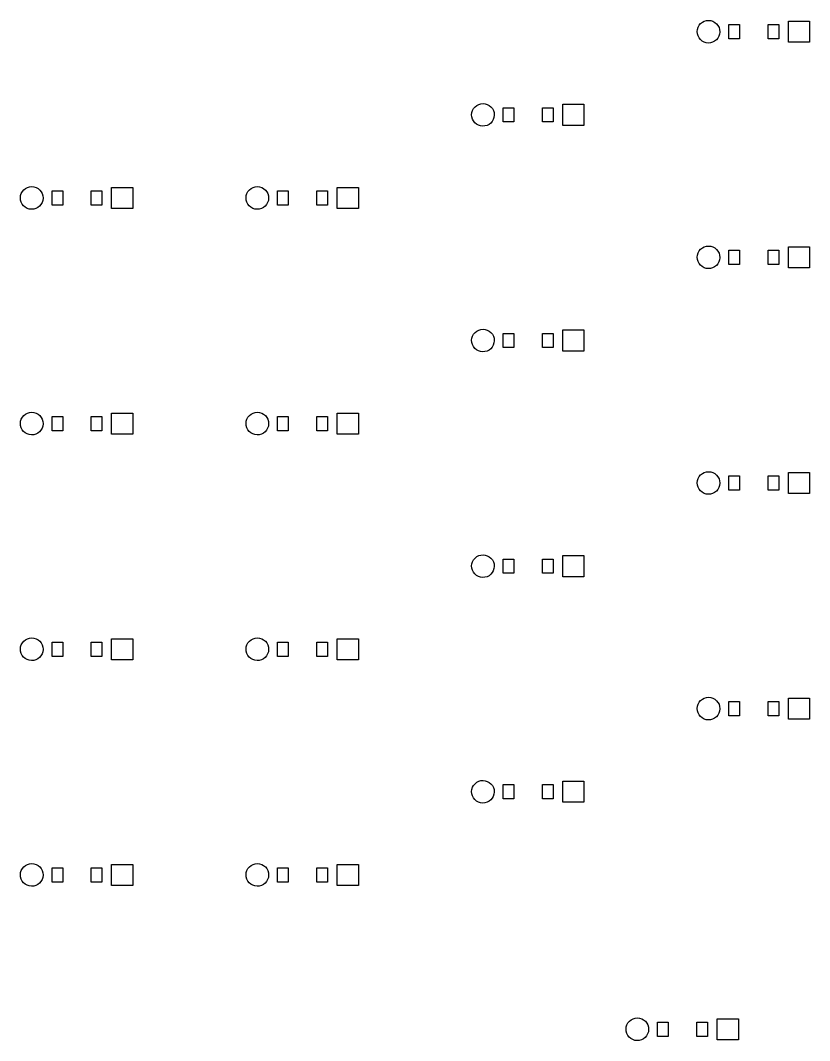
# Model space of a CAD drawing. Extents: x -5 to 129, y -39 to 63.
# Drawn here: x -4.8 to 61.7, y -23 to 63 of the extents above; entities that cross this region are included whole.
import ezdxf

# ---------------------------------------------------------------- set-up
doc = ezdxf.new("R2010")
doc.units = 0
doc.layers.add('BLACK', color=7, linetype='CONTINUOUS')

msp = doc.modelspace()

# ---------------------------------------------------------------- linework, layer by layer
at = {"layer": 'BLACK', "linetype": 'CONTINUOUS'}
for p, q in [((52.5236, 62.6805), (52.6684, 62.797)), ((52.6684, 62.797), (52.8332, 62.8831)), ((52.8332, 62.8831), (53.0115, 62.9356)), ((53.0115, 62.9356), (53.1966, 62.9525)), ((53.1966, 62.9525), (53.3815, 62.933)), ((53.3815, 62.933), (53.5591, 62.8781)), ((53.5591, 62.8781), (53.7226, 62.7897)), ((53.7226, 62.7897), (53.8659, 62.6712)), ((59.921, 61.111), (59.921, 62.889)), ((59.921, 62.889), (61.699, 62.889)), ((61.699, 62.889), (61.699, 61.111)), ((52.2376, 62.0133), (52.2583, 62.198)), ((52.2531, 61.8281), (52.2376, 62.0133)), ((52.2583, 62.198), (52.3145, 62.3752)), ((52.3145, 62.3752), (52.4041, 62.5381)), ((52.4041, 62.5381), (52.5236, 62.6805)), ((53.8659, 62.6712), (53.9834, 62.5271)), ((53.9834, 62.5271), (54.0706, 62.363)), ((54.0706, 62.363), (54.1244, 62.185)), ((54.1421, 61.9734), (54.1188, 61.789)), ((54.1244, 62.185), (54.1425, 62)), ((54.1425, 62), (54.1421, 61.9734)), ((54.9, 61.4), (54.9, 62.6)), ((54.9, 62.6), (55.8, 62.6)), ((55.8, 62.6), (55.8, 61.4)), ((58.2, 61.4), (58.2, 62.6)), ((58.2, 62.6), (59.1, 62.6)), ((59.1, 62.6), (59.1, 61.4)), ((52.3044, 61.6494), (52.2531, 61.8281)), ((52.3894, 61.484), (52.3044, 61.6494)), ((52.5048, 61.3383), (52.3894, 61.484)), ((52.6464, 61.2179), (52.5048, 61.3383)), ((52.8087, 61.1272), (52.6464, 61.2179)), ((52.9855, 61.0697), (52.8087, 61.1272)), ((53.1701, 61.0477), (52.9855, 61.0697)), ((53.3554, 61.062), (53.1701, 61.0477)), ((53.5344, 61.112), (53.3554, 61.062)), ((53.7004, 61.1958), (53.5344, 61.112)), ((53.8469, 61.3102), (53.7004, 61.1958)), ((53.9683, 61.4509), (53.8469, 61.3102)), ((54.0602, 61.6126), (53.9683, 61.4509)), ((54.1188, 61.789), (54.0602, 61.6126)), ((55.8, 61.4), (54.9, 61.4)), ((59.1, 61.4), (58.2, 61.4)), ((61.699, 61.111), (59.921, 61.111)), ((33.6684, 55.797), (33.8332, 55.8831)), ((33.8332, 55.8831), (34.0115, 55.9356)), ((34.0115, 55.9356), (34.1966, 55.9525)), ((34.1966, 55.9525), (34.3815, 55.933)), ((34.3815, 55.933), (34.5591, 55.8781)), ((34.5591, 55.8781), (34.7226, 55.7897)), ((40.921, 54.111), (40.921, 55.889)), ((40.921, 55.889), (42.699, 55.889)), ((42.699, 55.889), (42.699, 54.111)), ((33.2376, 55.0133), (33.2583, 55.198)), ((33.2531, 54.8281), (33.2376, 55.0133)), ((33.2583, 55.198), (33.3145, 55.3752)), ((33.3145, 55.3752), (33.4041, 55.5381)), ((33.4041, 55.5381), (33.5236, 55.6805)), ((33.5236, 55.6805), (33.6684, 55.797)), ((34.7226, 55.7897), (34.8659, 55.6712)), ((34.8659, 55.6712), (34.9834, 55.5271)), ((34.9834, 55.5271), (35.0706, 55.363)), ((35.0706, 55.363), (35.1244, 55.185)), ((35.1244, 55.185), (35.1425, 55)), ((35.1425, 55), (35.1421, 54.9734)), ((35.9, 54.4), (35.9, 55.6)), ((35.9, 55.6), (36.8, 55.6)), ((36.8, 55.6), (36.8, 54.4)), ((39.2, 54.4), (39.2, 55.6)), ((39.2, 55.6), (40.1, 55.6)), ((40.1, 55.6), (40.1, 54.4)), ((33.3044, 54.6494), (33.2531, 54.8281)), ((33.3894, 54.484), (33.3044, 54.6494)), ((33.5048, 54.3383), (33.3894, 54.484)), ((33.6464, 54.2179), (33.5048, 54.3383)), ((33.8087, 54.1272), (33.6464, 54.2179)), ((33.9855, 54.0697), (33.8087, 54.1272)), ((34.7004, 54.1958), (34.5344, 54.112)), ((34.8469, 54.3102), (34.7004, 54.1958)), ((34.9683, 54.4509), (34.8469, 54.3102)), ((35.0602, 54.6126), (34.9683, 54.4509)), ((35.1188, 54.789), (35.0602, 54.6126)), ((35.1421, 54.9734), (35.1188, 54.789)), ((36.8, 54.4), (35.9, 54.4)), ((40.1, 54.4), (39.2, 54.4)), ((34.1701, 54.0477), (33.9855, 54.0697)), ((34.3554, 54.062), (34.1701, 54.0477)), ((34.5344, 54.112), (34.3554, 54.062)), ((42.699, 54.111), (40.921, 54.111)), ((-4.76241, 48.0133), (-4.74169, 48.198)), ((-4.74169, 48.198), (-4.68548, 48.3752)), ((-4.68548, 48.3752), (-4.59592, 48.5381)), ((-4.59592, 48.5381), (-4.47643, 48.6805)), ((-4.47643, 48.6805), (-4.33155, 48.797)), ((-4.33155, 48.797), (-4.16681, 48.8831)), ((-4.16681, 48.8831), (-3.98848, 48.9356)), ((-3.98848, 48.9356), (-3.80335, 48.9525)), ((-3.80335, 48.9525), (-3.61847, 48.933)), ((-3.61847, 48.933), (-3.44089, 48.8781)), ((-3.44089, 48.8781), (-3.27737, 48.7897)), ((-3.27737, 48.7897), (-3.13413, 48.6712)), ((-3.13413, 48.6712), (-3.01664, 48.5271)), ((-3.01664, 48.5271), (-2.92937, 48.363)), ((-2.92937, 48.363), (-2.87564, 48.185)), ((-2.87564, 48.185), (-2.8575, 48)), ((-2.1, 47.4), (-2.1, 48.6)), ((-2.1, 48.6), (-1.2, 48.6)), ((-1.2, 48.6), (-1.2, 47.4)), ((1.2, 47.4), (1.2, 48.6)), ((1.2, 48.6), (2.1, 48.6)), ((2.1, 48.6), (2.1, 47.4)), ((2.921, 47.111), (2.921, 48.889)), ((2.921, 48.889), (4.699, 48.889)), ((4.699, 48.889), (4.699, 47.111)), ((14.2376, 48.0133), (14.2583, 48.198)), ((14.2583, 48.198), (14.3145, 48.3752)), ((14.3145, 48.3752), (14.4041, 48.5381)), ((14.4041, 48.5381), (14.5236, 48.6805)), ((14.5236, 48.6805), (14.6684, 48.797)), ((14.6684, 48.797), (14.8332, 48.8831)), ((14.8332, 48.8831), (15.0115, 48.9356)), ((15.0115, 48.9356), (15.1966, 48.9525)), ((15.1966, 48.9525), (15.3815, 48.933)), ((15.3815, 48.933), (15.5591, 48.8781)), ((15.5591, 48.8781), (15.7226, 48.7897)), ((15.7226, 48.7897), (15.8659, 48.6712)), ((15.8659, 48.6712), (15.9834, 48.5271)), ((15.9834, 48.5271), (16.0706, 48.363)), ((16.0706, 48.363), (16.1244, 48.185)), ((16.1244, 48.185), (16.1425, 48)), ((16.9, 47.4), (16.9, 48.6)), ((16.9, 48.6), (17.8, 48.6)), ((17.8, 48.6), (17.8, 47.4)), ((20.2, 47.4), (20.2, 48.6)), ((20.2, 48.6), (21.1, 48.6)), ((21.1, 48.6), (21.1, 47.4)), ((21.921, 47.111), (21.921, 48.889)), ((21.921, 48.889), (23.699, 48.889)), ((23.699, 48.889), (23.699, 47.111)), ((-4.74685, 47.8281), (-4.76241, 48.0133)), ((-4.69561, 47.6494), (-4.74685, 47.8281)), ((-4.61064, 47.484), (-4.69561, 47.6494)), ((-4.49517, 47.3383), (-4.61064, 47.484)), ((-4.3536, 47.2179), (-4.49517, 47.3383)), ((-3.15314, 47.3102), (-3.29962, 47.1958)), ((-3.03167, 47.4509), (-3.15314, 47.3102)), ((-2.93985, 47.6126), (-3.03167, 47.4509)), ((-2.88117, 47.789), (-2.93985, 47.6126)), ((-2.85787, 47.9734), (-2.88117, 47.789)), ((-2.8575, 48), (-2.85787, 47.9734)), ((-1.2, 47.4), (-2.1, 47.4)), ((2.1, 47.4), (1.2, 47.4)), ((14.2531, 47.8281), (14.2376, 48.0133)), ((14.3044, 47.6494), (14.2531, 47.8281)), ((14.3894, 47.484), (14.3044, 47.6494)), ((14.5048, 47.3383), (14.3894, 47.484)), ((14.6464, 47.2179), (14.5048, 47.3383)), ((15.8469, 47.3102), (15.7004, 47.1958)), ((15.9683, 47.4509), (15.8469, 47.3102)), ((16.0602, 47.6126), (15.9683, 47.4509)), ((16.1188, 47.789), (16.0602, 47.6126)), ((16.1421, 47.9734), (16.1188, 47.789)), ((16.1425, 48), (16.1421, 47.9734)), ((17.8, 47.4), (16.9, 47.4)), ((21.1, 47.4), (20.2, 47.4)), ((-4.19133, 47.1272), (-4.3536, 47.2179)), ((-4.01453, 47.0697), (-4.19133, 47.1272)), ((-3.82995, 47.0477), (-4.01453, 47.0697)), ((-3.6446, 47.062), (-3.82995, 47.0477)), ((-3.46555, 47.112), (-3.6446, 47.062)), ((-3.29962, 47.1958), (-3.46555, 47.112)), ((4.699, 47.111), (2.921, 47.111)), ((14.8087, 47.1272), (14.6464, 47.2179)), ((14.9855, 47.0697), (14.8087, 47.1272)), ((15.1701, 47.0477), (14.9855, 47.0697)), ((15.3554, 47.062), (15.1701, 47.0477)), ((15.5344, 47.112), (15.3554, 47.062)), ((15.7004, 47.1958), (15.5344, 47.112)), ((23.699, 47.111), (21.921, 47.111)), ((52.6684, 43.797), (52.8332, 43.8831)), ((52.8332, 43.8831), (53.0115, 43.9356)), ((53.0115, 43.9356), (53.1966, 43.9525)), ((53.1966, 43.9525), (53.3815, 43.933)), ((53.3815, 43.933), (53.5591, 43.8781)), ((53.5591, 43.8781), (53.7226, 43.7897)), ((59.921, 42.111), (59.921, 43.889)), ((59.921, 43.889), (61.699, 43.889)), ((61.699, 43.889), (61.699, 42.111)), ((52.2376, 43.0133), (52.2583, 43.198)), ((52.2531, 42.8281), (52.2376, 43.0133)), ((52.2583, 43.198), (52.3145, 43.3752)), ((52.3145, 43.3752), (52.4041, 43.5381)), ((52.4041, 43.5381), (52.5236, 43.6805)), ((52.5236, 43.6805), (52.6684, 43.797)), ((53.7226, 43.7897), (53.8659, 43.6712)), ((53.8659, 43.6712), (53.9834, 43.5271)), ((53.9834, 43.5271), (54.0706, 43.363)), ((54.0706, 43.363), (54.1244, 43.185)), ((54.1421, 42.9734), (54.1188, 42.789)), ((54.1244, 43.185), (54.1425, 43)), ((54.1425, 43), (54.1421, 42.9734)), ((54.9, 42.4), (54.9, 43.6)), ((54.9, 43.6), (55.8, 43.6)), ((55.8, 43.6), (55.8, 42.4)), ((58.2, 42.4), (58.2, 43.6)), ((58.2, 43.6), (59.1, 43.6)), ((59.1, 43.6), (59.1, 42.4)), ((52.3044, 42.6494), (52.2531, 42.8281)), ((52.3894, 42.484), (52.3044, 42.6494)), ((52.5048, 42.3383), (52.3894, 42.484)), ((52.6464, 42.2179), (52.5048, 42.3383)), ((52.8087, 42.1272), (52.6464, 42.2179)), ((52.9855, 42.0697), (52.8087, 42.1272)), ((53.5344, 42.112), (53.3554, 42.062)), ((53.7004, 42.1958), (53.5344, 42.112)), ((53.8469, 42.3102), (53.7004, 42.1958)), ((53.9683, 42.4509), (53.8469, 42.3102)), ((54.0602, 42.6126), (53.9683, 42.4509)), ((54.1188, 42.789), (54.0602, 42.6126)), ((55.8, 42.4), (54.9, 42.4)), ((59.1, 42.4), (58.2, 42.4)), ((61.699, 42.111), (59.921, 42.111)), ((53.1701, 42.0477), (52.9855, 42.0697)), ((53.3554, 42.062), (53.1701, 42.0477)), ((34.0115, 36.9356), (34.1966, 36.9525)), ((34.1966, 36.9525), (34.3815, 36.933)), ((33.2376, 36.0133), (33.2583, 36.198)), ((33.2583, 36.198), (33.3145, 36.3752)), ((33.3145, 36.3752), (33.4041, 36.5381)), ((33.4041, 36.5381), (33.5236, 36.6805)), ((33.5236, 36.6805), (33.6684, 36.797)), ((33.6684, 36.797), (33.8332, 36.8831)), ((33.8332, 36.8831), (34.0115, 36.9356)), ((34.3815, 36.933), (34.5591, 36.8781)), ((34.5591, 36.8781), (34.7226, 36.7897)), ((34.7226, 36.7897), (34.8659, 36.6712)), ((34.8659, 36.6712), (34.9834, 36.5271)), ((34.9834, 36.5271), (35.0706, 36.363)), ((35.0706, 36.363), (35.1244, 36.185)), ((35.1244, 36.185), (35.1425, 36)), ((35.9, 35.4), (35.9, 36.6)), ((35.9, 36.6), (36.8, 36.6)), ((36.8, 36.6), (36.8, 35.4)), ((39.2, 35.4), (39.2, 36.6)), ((39.2, 36.6), (40.1, 36.6)), ((40.1, 36.6), (40.1, 35.4)), ((40.921, 35.111), (40.921, 36.889)), ((40.921, 36.889), (42.699, 36.889)), ((42.699, 36.889), (42.699, 35.111)), ((33.2531, 35.8281), (33.2376, 36.0133)), ((33.3044, 35.6494), (33.2531, 35.8281)), ((33.3894, 35.484), (33.3044, 35.6494)), ((33.5048, 35.3383), (33.3894, 35.484)), ((33.6464, 35.2179), (33.5048, 35.3383)), ((34.8469, 35.3102), (34.7004, 35.1958)), ((34.9683, 35.4509), (34.8469, 35.3102)), ((35.0602, 35.6126), (34.9683, 35.4509)), ((35.1188, 35.789), (35.0602, 35.6126)), ((35.1421, 35.9734), (35.1188, 35.789)), ((35.1425, 36), (35.1421, 35.9734)), ((36.8, 35.4), (35.9, 35.4)), ((40.1, 35.4), (39.2, 35.4)), ((33.8087, 35.1272), (33.6464, 35.2179)), ((33.9855, 35.0697), (33.8087, 35.1272)), ((34.1701, 35.0477), (33.9855, 35.0697)), ((34.3554, 35.062), (34.1701, 35.0477)), ((34.5344, 35.112), (34.3554, 35.062)), ((34.7004, 35.1958), (34.5344, 35.112)), ((42.699, 35.111), (40.921, 35.111)), ((-4.74169, 29.198), (-4.68548, 29.3752)), ((-4.68548, 29.3752), (-4.59592, 29.5381)), ((-4.59592, 29.5381), (-4.47643, 29.6805)), ((-4.47643, 29.6805), (-4.33155, 29.797)), ((-4.33155, 29.797), (-4.16681, 29.8831)), ((-4.16681, 29.8831), (-3.98848, 29.9356)), ((-3.98848, 29.9356), (-3.80335, 29.9525)), ((-3.80335, 29.9525), (-3.61847, 29.933)), ((-3.61847, 29.933), (-3.44089, 29.8781)), ((-3.44089, 29.8781), (-3.27737, 29.7897)), ((-3.27737, 29.7897), (-3.13413, 29.6712)), ((-3.13413, 29.6712), (-3.01664, 29.5271)), ((-3.01664, 29.5271), (-2.92937, 29.363)), ((-2.92937, 29.363), (-2.87564, 29.185)), ((-2.1, 28.4), (-2.1, 29.6)), ((-2.1, 29.6), (-1.2, 29.6)), ((-1.2, 29.6), (-1.2, 28.4)), ((1.2, 28.4), (1.2, 29.6)), ((1.2, 29.6), (2.1, 29.6)), ((2.1, 29.6), (2.1, 28.4)), ((2.921, 28.111), (2.921, 29.889)), ((2.921, 29.889), (4.699, 29.889)), ((4.699, 29.889), (4.699, 28.111)), ((14.2583, 29.198), (14.3145, 29.3752)), ((14.3145, 29.3752), (14.4041, 29.5381)), ((14.4041, 29.5381), (14.5236, 29.6805)), ((14.5236, 29.6805), (14.6684, 29.797)), ((14.6684, 29.797), (14.8332, 29.8831)), ((14.8332, 29.8831), (15.0115, 29.9356)), ((15.0115, 29.9356), (15.1966, 29.9525)), ((15.1966, 29.9525), (15.3815, 29.933)), ((15.3815, 29.933), (15.5591, 29.8781)), ((15.5591, 29.8781), (15.7226, 29.7897)), ((15.7226, 29.7897), (15.8659, 29.6712)), ((15.8659, 29.6712), (15.9834, 29.5271)), ((15.9834, 29.5271), (16.0706, 29.363)), ((16.0706, 29.363), (16.1244, 29.185)), ((16.9, 28.4), (16.9, 29.6)), ((16.9, 29.6), (17.8, 29.6)), ((17.8, 29.6), (17.8, 28.4)), ((20.2, 28.4), (20.2, 29.6)), ((20.2, 29.6), (21.1, 29.6)), ((21.1, 29.6), (21.1, 28.4)), ((21.921, 28.111), (21.921, 29.889)), ((21.921, 29.889), (23.699, 29.889)), ((23.699, 29.889), (23.699, 28.111)), ((-4.76241, 29.0133), (-4.74169, 29.198)), ((-4.74685, 28.8281), (-4.76241, 29.0133)), ((-4.69561, 28.6494), (-4.74685, 28.8281)), ((-4.61064, 28.484), (-4.69561, 28.6494)), ((-4.49517, 28.3383), (-4.61064, 28.484)), ((-3.03167, 28.4509), (-3.15314, 28.3102)), ((-2.93985, 28.6126), (-3.03167, 28.4509)), ((-2.88117, 28.789), (-2.93985, 28.6126)), ((-2.85787, 28.9734), (-2.88117, 28.789)), ((-2.87564, 29.185), (-2.8575, 29)), ((-2.8575, 29), (-2.85787, 28.9734)), ((-1.2, 28.4), (-2.1, 28.4)), ((2.1, 28.4), (1.2, 28.4)), ((14.2376, 29.0133), (14.2583, 29.198)), ((14.2531, 28.8281), (14.2376, 29.0133)), ((14.3044, 28.6494), (14.2531, 28.8281)), ((14.3894, 28.484), (14.3044, 28.6494)), ((14.5048, 28.3383), (14.3894, 28.484)), ((15.9683, 28.4509), (15.8469, 28.3102)), ((16.0602, 28.6126), (15.9683, 28.4509)), ((16.1188, 28.789), (16.0602, 28.6126)), ((16.1421, 28.9734), (16.1188, 28.789)), ((16.1244, 29.185), (16.1425, 29)), ((16.1425, 29), (16.1421, 28.9734)), ((17.8, 28.4), (16.9, 28.4)), ((21.1, 28.4), (20.2, 28.4)), ((-4.3536, 28.2179), (-4.49517, 28.3383)), ((-4.19133, 28.1272), (-4.3536, 28.2179)), ((-4.01453, 28.0697), (-4.19133, 28.1272)), ((-3.82995, 28.0477), (-4.01453, 28.0697)), ((-3.6446, 28.062), (-3.82995, 28.0477)), ((-3.46555, 28.112), (-3.6446, 28.062)), ((-3.29962, 28.1958), (-3.46555, 28.112)), ((-3.15314, 28.3102), (-3.29962, 28.1958)), ((4.699, 28.111), (2.921, 28.111)), ((14.6464, 28.2179), (14.5048, 28.3383)), ((14.8087, 28.1272), (14.6464, 28.2179)), ((14.9855, 28.0697), (14.8087, 28.1272)), ((15.1701, 28.0477), (14.9855, 28.0697)), ((15.3554, 28.062), (15.1701, 28.0477)), ((15.5344, 28.112), (15.3554, 28.062)), ((15.7004, 28.1958), (15.5344, 28.112)), ((15.8469, 28.3102), (15.7004, 28.1958)), ((23.699, 28.111), (21.921, 28.111)), ((52.8332, 24.8831), (53.0115, 24.9356)), ((53.0115, 24.9356), (53.1966, 24.9525)), ((53.1966, 24.9525), (53.3815, 24.933)), ((53.3815, 24.933), (53.5591, 24.8781)), ((52.2376, 24.0133), (52.2583, 24.198)), ((52.2583, 24.198), (52.3145, 24.3752)), ((52.3145, 24.3752), (52.4041, 24.5381)), ((52.4041, 24.5381), (52.5236, 24.6805)), ((52.5236, 24.6805), (52.6684, 24.797)), ((52.6684, 24.797), (52.8332, 24.8831)), ((53.5591, 24.8781), (53.7226, 24.7897)), ((53.7226, 24.7897), (53.8659, 24.6712)), ((53.8659, 24.6712), (53.9834, 24.5271)), ((53.9834, 24.5271), (54.0706, 24.363)), ((54.0706, 24.363), (54.1244, 24.185)), ((54.1244, 24.185), (54.1425, 24)), ((54.9, 23.4), (54.9, 24.6)), ((54.9, 24.6), (55.8, 24.6)), ((55.8, 24.6), (55.8, 23.4)), ((58.2, 23.4), (58.2, 24.6)), ((58.2, 24.6), (59.1, 24.6)), ((59.1, 24.6), (59.1, 23.4)), ((59.921, 23.111), (59.921, 24.889)), ((59.921, 24.889), (61.699, 24.889)), ((61.699, 24.889), (61.699, 23.111)), ((52.2531, 23.8281), (52.2376, 24.0133)), ((52.3044, 23.6494), (52.2531, 23.8281)), ((52.3894, 23.484), (52.3044, 23.6494)), ((52.5048, 23.3383), (52.3894, 23.484)), ((52.6464, 23.2179), (52.5048, 23.3383)), ((52.8087, 23.1272), (52.6464, 23.2179)), ((53.7004, 23.1958), (53.5344, 23.112)), ((53.8469, 23.3102), (53.7004, 23.1958)), ((53.9683, 23.4509), (53.8469, 23.3102)), ((54.0602, 23.6126), (53.9683, 23.4509)), ((54.1188, 23.789), (54.0602, 23.6126)), ((54.1421, 23.9734), (54.1188, 23.789)), ((54.1425, 24), (54.1421, 23.9734)), ((55.8, 23.4), (54.9, 23.4)), ((59.1, 23.4), (58.2, 23.4)), ((52.9855, 23.0697), (52.8087, 23.1272)), ((53.1701, 23.0477), (52.9855, 23.0697)), ((53.3554, 23.062), (53.1701, 23.0477)), ((53.5344, 23.112), (53.3554, 23.062)), ((61.699, 23.111), (59.921, 23.111)), ((33.2376, 17.0133), (33.2583, 17.198)), ((33.2583, 17.198), (33.3145, 17.3752)), ((33.3145, 17.3752), (33.4041, 17.5381)), ((33.4041, 17.5381), (33.5236, 17.6805)), ((33.5236, 17.6805), (33.6684, 17.797)), ((33.6684, 17.797), (33.8332, 17.8831)), ((33.8332, 17.8831), (34.0115, 17.9356)), ((34.0115, 17.9356), (34.1966, 17.9525)), ((34.1966, 17.9525), (34.3815, 17.933)), ((34.3815, 17.933), (34.5591, 17.8781)), ((34.5591, 17.8781), (34.7226, 17.7897)), ((34.7226, 17.7897), (34.8659, 17.6712)), ((34.8659, 17.6712), (34.9834, 17.5271)), ((34.9834, 17.5271), (35.0706, 17.363)), ((35.0706, 17.363), (35.1244, 17.185)), ((35.1244, 17.185), (35.1425, 17)), ((35.9, 16.4), (35.9, 17.6)), ((35.9, 17.6), (36.8, 17.6)), ((36.8, 17.6), (36.8, 16.4)), ((39.2, 16.4), (39.2, 17.6)), ((39.2, 17.6), (40.1, 17.6)), ((40.1, 17.6), (40.1, 16.4)), ((40.921, 16.111), (40.921, 17.889)), ((40.921, 17.889), (42.699, 17.889)), ((42.699, 17.889), (42.699, 16.111)), ((33.2531, 16.8281), (33.2376, 17.0133)), ((33.3044, 16.6494), (33.2531, 16.8281)), ((33.3894, 16.484), (33.3044, 16.6494)), ((33.5048, 16.3383), (33.3894, 16.484)), ((33.6464, 16.2179), (33.5048, 16.3383)), ((34.9683, 16.4509), (34.8469, 16.3102)), ((35.0602, 16.6126), (34.9683, 16.4509)), ((35.1188, 16.789), (35.0602, 16.6126)), ((35.1421, 16.9734), (35.1188, 16.789)), ((35.1425, 17), (35.1421, 16.9734)), ((36.8, 16.4), (35.9, 16.4)), ((40.1, 16.4), (39.2, 16.4)), ((33.8087, 16.1272), (33.6464, 16.2179)), ((33.9855, 16.0697), (33.8087, 16.1272)), ((34.1701, 16.0477), (33.9855, 16.0697)), ((34.3554, 16.062), (34.1701, 16.0477)), ((34.5344, 16.112), (34.3554, 16.062)), ((34.7004, 16.1958), (34.5344, 16.112)), ((34.8469, 16.3102), (34.7004, 16.1958)), ((42.699, 16.111), (40.921, 16.111)), ((-4.74169, 10.198), (-4.68548, 10.3752)), ((-4.68548, 10.3752), (-4.59592, 10.5381)), ((-4.59592, 10.5381), (-4.47643, 10.6805)), ((-4.47643, 10.6805), (-4.33155, 10.797)), ((-4.33155, 10.797), (-4.16681, 10.8831)), ((-4.16681, 10.8831), (-3.98848, 10.9356)), ((-3.98848, 10.9356), (-3.80335, 10.9525)), ((-3.80335, 10.9525), (-3.61847, 10.933)), ((-3.61847, 10.933), (-3.44089, 10.8781)), ((-3.44089, 10.8781), (-3.27737, 10.7897)), ((-3.27737, 10.7897), (-3.13413, 10.6712)), ((-3.13413, 10.6712), (-3.01664, 10.5271)), ((-3.01664, 10.5271), (-2.92937, 10.363)), ((-2.92937, 10.363), (-2.87564, 10.185)), ((-2.1, 9.4), (-2.1, 10.6)), ((-2.1, 10.6), (-1.2, 10.6)), ((-1.2, 10.6), (-1.2, 9.4)), ((1.2, 9.4), (1.2, 10.6)), ((1.2, 10.6), (2.1, 10.6)), ((2.1, 10.6), (2.1, 9.4)), ((2.921, 9.111), (2.921, 10.889)), ((2.921, 10.889), (4.699, 10.889)), ((4.699, 10.889), (4.699, 9.111)), ((14.2583, 10.198), (14.3145, 10.3752)), ((14.3145, 10.3752), (14.4041, 10.5381)), ((14.4041, 10.5381), (14.5236, 10.6805)), ((14.5236, 10.6805), (14.6684, 10.797)), ((14.6684, 10.797), (14.8332, 10.8831)), ((14.8332, 10.8831), (15.0115, 10.9356)), ((15.0115, 10.9356), (15.1966, 10.9525)), ((15.1966, 10.9525), (15.3815, 10.933)), ((15.3815, 10.933), (15.5591, 10.8781)), ((15.5591, 10.8781), (15.7226, 10.7897)), ((15.7226, 10.7897), (15.8659, 10.6712)), ((15.8659, 10.6712), (15.9834, 10.5271)), ((15.9834, 10.5271), (16.0706, 10.363)), ((16.0706, 10.363), (16.1244, 10.185)), ((16.9, 9.4), (16.9, 10.6)), ((16.9, 10.6), (17.8, 10.6)), ((17.8, 10.6), (17.8, 9.4)), ((20.2, 9.4), (20.2, 10.6)), ((20.2, 10.6), (21.1, 10.6)), ((21.1, 10.6), (21.1, 9.4)), ((21.921, 9.111), (21.921, 10.889)), ((21.921, 10.889), (23.699, 10.889)), ((23.699, 10.889), (23.699, 9.111)), ((-4.76241, 10.0133), (-4.74169, 10.198)), ((-4.74685, 9.82806), (-4.76241, 10.0133)), ((-4.69561, 9.64936), (-4.74685, 9.82806)), ((-4.61064, 9.48402), (-4.69561, 9.64936)), ((-4.49517, 9.33834), (-4.61064, 9.48402)), ((-3.03167, 9.45095), (-3.15314, 9.31023)), ((-2.93985, 9.61258), (-3.03167, 9.45095)), ((-2.88117, 9.78897), (-2.93985, 9.61258)), ((-2.85787, 9.9734), (-2.88117, 9.78897)), ((-2.87564, 10.185), (-2.8575, 10)), ((-2.8575, 10), (-2.85787, 9.9734)), ((14.2376, 10.0133), (14.2583, 10.198)), ((14.2531, 9.82806), (14.2376, 10.0133)), ((14.3044, 9.64936), (14.2531, 9.82806)), ((14.3894, 9.48402), (14.3044, 9.64936)), ((14.5048, 9.33834), (14.3894, 9.48402)), ((15.9683, 9.45095), (15.8469, 9.31023)), ((16.0602, 9.61258), (15.9683, 9.45095)), ((16.1188, 9.78897), (16.0602, 9.61258)), ((16.1421, 9.9734), (16.1188, 9.78897)), ((16.1244, 10.185), (16.1425, 10)), ((16.1425, 10), (16.1421, 9.9734)), ((-4.3536, 9.21786), (-4.49517, 9.33834)), ((-4.19133, 9.12716), (-4.3536, 9.21786)), ((-4.01453, 9.06972), (-4.19133, 9.12716)), ((-3.82995, 9.04771), (-4.01453, 9.06972)), ((-3.6446, 9.06197), (-3.82995, 9.04771)), ((-3.46555, 9.11196), (-3.6446, 9.06197)), ((-3.29962, 9.19578), (-3.46555, 9.11196)), ((-3.15314, 9.31023), (-3.29962, 9.19578)), ((-1.2, 9.4), (-2.1, 9.4)), ((2.1, 9.4), (1.2, 9.4)), ((4.699, 9.111), (2.921, 9.111)), ((14.6464, 9.21786), (14.5048, 9.33834)), ((14.8087, 9.12716), (14.6464, 9.21786)), ((14.9855, 9.06972), (14.8087, 9.12716)), ((15.1701, 9.04771), (14.9855, 9.06972)), ((15.3554, 9.06197), (15.1701, 9.04771)), ((15.5344, 9.11196), (15.3554, 9.06197)), ((15.7004, 9.19578), (15.5344, 9.11196)), ((15.8469, 9.31023), (15.7004, 9.19578)), ((17.8, 9.4), (16.9, 9.4)), ((21.1, 9.4), (20.2, 9.4)), ((23.699, 9.111), (21.921, 9.111)), ((52.2376, 5.0133), (52.2583, 5.19804)), ((52.2583, 5.19804), (52.3145, 5.37523)), ((52.3145, 5.37523), (52.4041, 5.53813)), ((52.4041, 5.53813), (52.5236, 5.68053)), ((52.5236, 5.68053), (52.6684, 5.79702)), ((52.6684, 5.79702), (52.8332, 5.88314)), ((52.8332, 5.88314), (53.0115, 5.93563)), ((53.0115, 5.93563), (53.1966, 5.95248)), ((53.1966, 5.95248), (53.3815, 5.93304)), ((53.3815, 5.93304), (53.5591, 5.87807)), ((53.5591, 5.87807), (53.7226, 5.78966)), ((53.7226, 5.78966), (53.8659, 5.67116)), ((53.8659, 5.67116), (53.9834, 5.5271)), ((53.9834, 5.5271), (54.0706, 5.36297)), ((54.0706, 5.36297), (54.1244, 5.18501)), ((54.1244, 5.18501), (54.1425, 5)), ((54.9, 4.4), (54.9, 5.6)), ((54.9, 5.6), (55.8, 5.6)), ((55.8, 5.6), (55.8, 4.4)), ((58.2, 4.4), (58.2, 5.6)), ((58.2, 5.6), (59.1, 5.6)), ((59.1, 5.6), (59.1, 4.4)), ((59.921, 4.111), (59.921, 5.889)), ((59.921, 5.889), (61.699, 5.889)), ((61.699, 5.889), (61.699, 4.111)), ((52.2531, 4.82806), (52.2376, 5.0133)), ((52.3044, 4.64936), (52.2531, 4.82806)), ((52.3894, 4.48402), (52.3044, 4.64936)), ((52.5048, 4.33834), (52.3894, 4.48402)), ((52.6464, 4.21786), (52.5048, 4.33834)), ((53.8469, 4.31023), (53.7004, 4.19578)), ((53.9683, 4.45095), (53.8469, 4.31023)), ((54.0602, 4.61258), (53.9683, 4.45095)), ((54.1188, 4.78897), (54.0602, 4.61258)), ((54.1421, 4.9734), (54.1188, 4.78897)), ((54.1425, 5), (54.1421, 4.9734)), ((55.8, 4.4), (54.9, 4.4)), ((59.1, 4.4), (58.2, 4.4)), ((52.8087, 4.12716), (52.6464, 4.21786)), ((52.9855, 4.06972), (52.8087, 4.12716)), ((53.1701, 4.04771), (52.9855, 4.06972)), ((53.3554, 4.06197), (53.1701, 4.04771)), ((53.5344, 4.11196), (53.3554, 4.06197)), ((53.7004, 4.19578), (53.5344, 4.11196)), ((61.699, 4.111), (59.921, 4.111)), ((33.2583, -1.80196), (33.3145, -1.62477)), ((33.3145, -1.62477), (33.4041, -1.46187)), ((33.4041, -1.46187), (33.5236, -1.31946)), ((33.5236, -1.31946), (33.6684, -1.20298)), ((33.6684, -1.20298), (33.8332, -1.11686)), ((33.8332, -1.11686), (34.0115, -1.06437)), ((34.0115, -1.06437), (34.1966, -1.04752)), ((34.1966, -1.04752), (34.3815, -1.06695)), ((34.3815, -1.06695), (34.5591, -1.12192)), ((34.5591, -1.12192), (34.7226, -1.21034)), ((34.7226, -1.21034), (34.8659, -1.32884)), ((34.8659, -1.32884), (34.9834, -1.47289)), ((34.9834, -1.47289), (35.0706, -1.63703)), ((35.0706, -1.63703), (35.1244, -1.81499)), ((35.9, -2.6), (35.9, -1.4)), ((35.9, -1.4), (36.8, -1.4)), ((36.8, -1.4), (36.8, -2.6)), ((39.2, -2.6), (39.2, -1.4)), ((39.2, -1.4), (40.1, -1.4)), ((40.1, -1.4), (40.1, -2.6)), ((40.921, -2.889), (40.921, -1.111)), ((40.921, -1.111), (42.699, -1.111)), ((42.699, -1.111), (42.699, -2.889)), ((33.2376, -1.9867), (33.2583, -1.80196)), ((33.2531, -2.17194), (33.2376, -1.9867)), ((33.3044, -2.35064), (33.2531, -2.17194)), ((33.3894, -2.51598), (33.3044, -2.35064)), ((33.5048, -2.66166), (33.3894, -2.51598)), ((34.9683, -2.54905), (34.8469, -2.68977)), ((35.0602, -2.38742), (34.9683, -2.54905)), ((35.1188, -2.21102), (35.0602, -2.38742)), ((35.1421, -2.02659), (35.1188, -2.21102)), ((35.1244, -1.81499), (35.1425, -2)), ((35.1425, -2), (35.1421, -2.02659)), ((33.6464, -2.78214), (33.5048, -2.66166)), ((33.8087, -2.87283), (33.6464, -2.78214)), ((33.9855, -2.93028), (33.8087, -2.87283)), ((34.1701, -2.95229), (33.9855, -2.93028)), ((34.3554, -2.93803), (34.1701, -2.95229)), ((34.5344, -2.88804), (34.3554, -2.93803)), ((34.7004, -2.80422), (34.5344, -2.88804)), ((34.8469, -2.68977), (34.7004, -2.80422)), ((36.8, -2.6), (35.9, -2.6)), ((40.1, -2.6), (39.2, -2.6)), ((42.699, -2.889), (40.921, -2.889)), ((-4.68548, -8.62477), (-4.59592, -8.46187)), ((-4.59592, -8.46187), (-4.47643, -8.31946)), ((-4.47643, -8.31946), (-4.33155, -8.20298)), ((-4.33155, -8.20298), (-4.16681, -8.11686)), ((-4.16681, -8.11686), (-3.98848, -8.06437)), ((-3.98848, -8.06437), (-3.80335, -8.04752)), ((-3.80335, -8.04752), (-3.61847, -8.06696)), ((-3.61847, -8.06696), (-3.44089, -8.12192)), ((-3.44089, -8.12192), (-3.27737, -8.21034)), ((-3.27737, -8.21034), (-3.13413, -8.32884)), ((-3.13413, -8.32884), (-3.01664, -8.47289)), ((-3.01664, -8.47289), (-2.92937, -8.63703)), ((-2.1, -9.6), (-2.1, -8.4)), ((-2.1, -8.4), (-1.2, -8.4)), ((-1.2, -8.4), (-1.2, -9.6)), ((1.2, -9.6), (1.2, -8.4)), ((1.2, -8.4), (2.1, -8.4)), ((2.1, -8.4), (2.1, -9.6)), ((2.921, -9.889), (2.921, -8.111)), ((2.921, -8.111), (4.699, -8.111)), ((4.699, -8.111), (4.699, -9.889)), ((14.3145, -8.62477), (14.4041, -8.46187)), ((14.4041, -8.46187), (14.5236, -8.31946)), ((14.5236, -8.31946), (14.6684, -8.20298)), ((14.6684, -8.20298), (14.8332, -8.11686)), ((14.8332, -8.11686), (15.0115, -8.06437)), ((15.0115, -8.06437), (15.1966, -8.04752)), ((15.1966, -8.04752), (15.3815, -8.06696)), ((15.3815, -8.06696), (15.5591, -8.12192)), ((15.5591, -8.12192), (15.7226, -8.21034)), ((15.7226, -8.21034), (15.8659, -8.32884)), ((15.8659, -8.32884), (15.9834, -8.47289)), ((15.9834, -8.47289), (16.0706, -8.63703)), ((16.9, -9.6), (16.9, -8.4)), ((16.9, -8.4), (17.8, -8.4)), ((17.8, -8.4), (17.8, -9.6)), ((20.2, -9.6), (20.2, -8.4)), ((20.2, -8.4), (21.1, -8.4)), ((21.1, -8.4), (21.1, -9.6)), ((21.921, -9.889), (21.921, -8.111)), ((21.921, -8.111), (23.699, -8.111)), ((23.699, -8.111), (23.699, -9.889)), ((-4.76241, -8.9867), (-4.74169, -8.80196)), ((-4.74685, -9.17194), (-4.76241, -8.9867)), ((-4.69561, -9.35064), (-4.74685, -9.17194)), ((-4.74169, -8.80196), (-4.68548, -8.62477)), ((-4.61064, -9.51598), (-4.69561, -9.35064)), ((-2.93985, -9.38742), (-3.03167, -9.54905)), ((-2.88117, -9.21102), (-2.93985, -9.38742)), ((-2.92937, -8.63703), (-2.87564, -8.81499)), ((-2.85787, -9.0266), (-2.88117, -9.21102)), ((-2.87564, -8.81499), (-2.8575, -9)), ((-2.8575, -9), (-2.85787, -9.0266)), ((14.2376, -8.9867), (14.2583, -8.80196)), ((14.2531, -9.17194), (14.2376, -8.9867)), ((14.3044, -9.35064), (14.2531, -9.17194)), ((14.2583, -8.80196), (14.3145, -8.62477)), ((14.3894, -9.51598), (14.3044, -9.35064)), ((16.0602, -9.38742), (15.9683, -9.54905)), ((16.1188, -9.21102), (16.0602, -9.38742)), ((16.0706, -8.63703), (16.1244, -8.81499)), ((16.1421, -9.0266), (16.1188, -9.21102)), ((16.1244, -8.81499), (16.1425, -9)), ((16.1425, -9), (16.1421, -9.0266)), ((-4.49517, -9.66166), (-4.61064, -9.51598)), ((-4.3536, -9.78214), (-4.49517, -9.66166)), ((-4.19133, -9.87284), (-4.3536, -9.78214)), ((-4.01453, -9.93028), (-4.19133, -9.87284)), ((-3.82995, -9.95229), (-4.01453, -9.93028)), ((-3.6446, -9.93803), (-3.82995, -9.95229)), ((-3.46555, -9.88804), (-3.6446, -9.93803)), ((-3.29962, -9.80422), (-3.46555, -9.88804)), ((-3.15314, -9.68977), (-3.29962, -9.80422)), ((-3.03167, -9.54905), (-3.15314, -9.68977)), ((-1.2, -9.6), (-2.1, -9.6)), ((2.1, -9.6), (1.2, -9.6)), ((4.699, -9.889), (2.921, -9.889)), ((14.5048, -9.66166), (14.3894, -9.51598)), ((14.6464, -9.78214), (14.5048, -9.66166)), ((14.8087, -9.87284), (14.6464, -9.78214)), ((14.9855, -9.93028), (14.8087, -9.87284)), ((15.1701, -9.95229), (14.9855, -9.93028)), ((15.3554, -9.93803), (15.1701, -9.95229)), ((15.5344, -9.88804), (15.3554, -9.93803)), ((15.7004, -9.80422), (15.5344, -9.88804)), ((15.8469, -9.68977), (15.7004, -9.80422)), ((15.9683, -9.54905), (15.8469, -9.68977)), ((17.8, -9.6), (16.9, -9.6)), ((21.1, -9.6), (20.2, -9.6)), ((23.699, -9.889), (21.921, -9.889)), ((46.3145, -21.6248), (46.4041, -21.4619)), ((46.4041, -21.4619), (46.5236, -21.3195)), ((46.5236, -21.3195), (46.6684, -21.203)), ((46.6684, -21.203), (46.8332, -21.1169)), ((46.8332, -21.1169), (47.0115, -21.0644)), ((47.0115, -21.0644), (47.1966, -21.0475)), ((47.1966, -21.0475), (47.3815, -21.067)), ((47.3815, -21.067), (47.5591, -21.1219)), ((47.5591, -21.1219), (47.7226, -21.2103)), ((47.7226, -21.2103), (47.8659, -21.3288)), ((47.8659, -21.3288), (47.9834, -21.4729)), ((47.9834, -21.4729), (48.0706, -21.637)), ((48.9, -22.6), (48.9, -21.4)), ((48.9, -21.4), (49.8, -21.4)), ((49.8, -21.4), (49.8, -22.6)), ((52.2, -22.6), (52.2, -21.4)), ((52.2, -21.4), (53.1, -21.4)), ((53.1, -21.4), (53.1, -22.6)), ((53.921, -22.889), (53.921, -21.111)), ((53.921, -21.111), (55.699, -21.111)), ((55.699, -21.111), (55.699, -22.889)), ((46.2376, -21.9867), (46.2583, -21.802)), ((46.2531, -22.1719), (46.2376, -21.9867)), ((46.3044, -22.3506), (46.2531, -22.1719)), ((46.2583, -21.802), (46.3145, -21.6248)), ((48.1188, -22.211), (48.0602, -22.3874)), ((48.0706, -21.637), (48.1244, -21.815)), ((48.1421, -22.0266), (48.1188, -22.211)), ((48.1244, -21.815), (48.1425, -22)), ((48.1425, -22), (48.1421, -22.0266)), ((46.3894, -22.516), (46.3044, -22.3506)), ((46.5048, -22.6617), (46.3894, -22.516)), ((46.6464, -22.7821), (46.5048, -22.6617)), ((46.8087, -22.8728), (46.6464, -22.7821)), ((46.9855, -22.9303), (46.8087, -22.8728)), ((47.1701, -22.9523), (46.9855, -22.9303)), ((47.3554, -22.938), (47.1701, -22.9523)), ((47.5344, -22.888), (47.3554, -22.938)), ((47.7004, -22.8042), (47.5344, -22.888)), ((47.8469, -22.6898), (47.7004, -22.8042)), ((47.9683, -22.5491), (47.8469, -22.6898)), ((48.0602, -22.3874), (47.9683, -22.5491)), ((49.8, -22.6), (48.9, -22.6)), ((53.1, -22.6), (52.2, -22.6)), ((55.699, -22.889), (53.921, -22.889))]:
    msp.add_line(p, q, dxfattribs=at)

doc.saveas('drawing.dxf')
